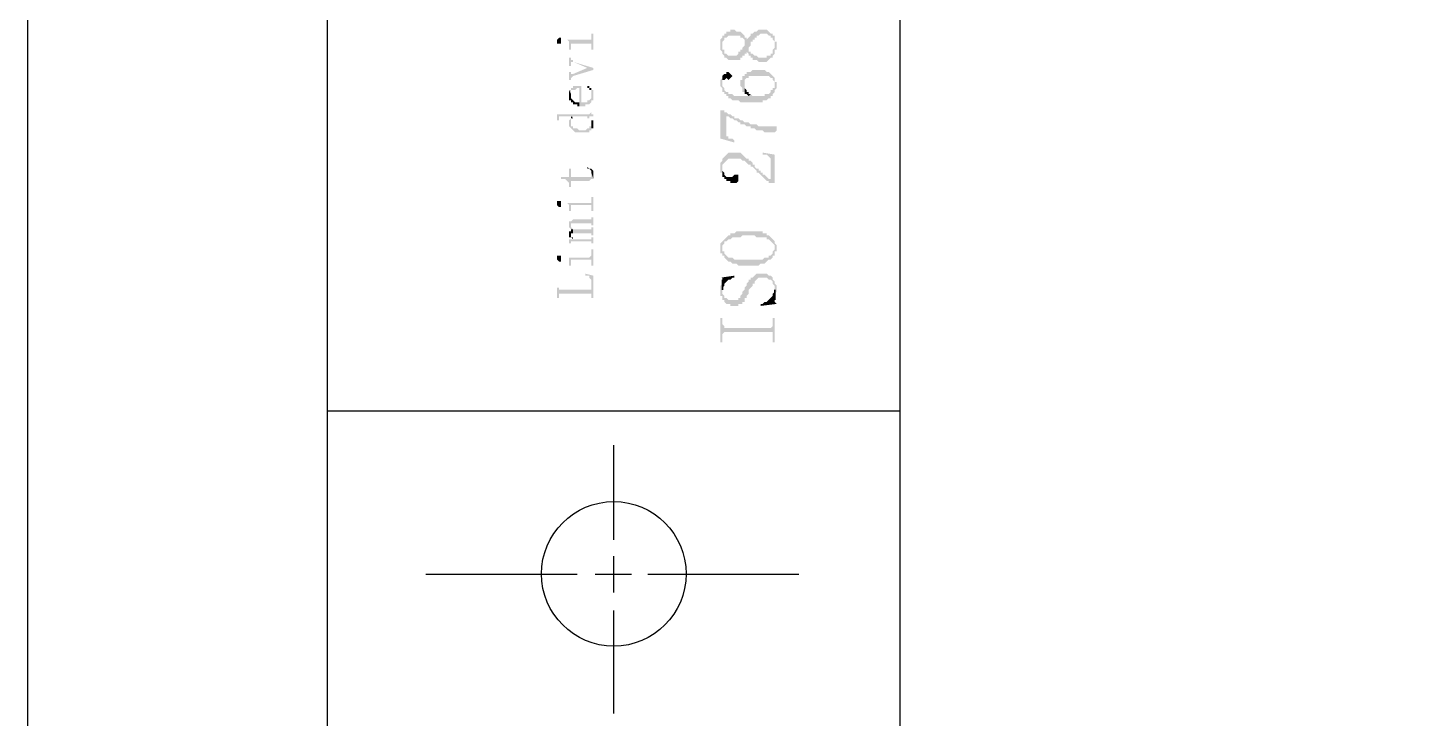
# Model space of a CAD drawing. Header units: millimetres. Extents: x 1186 to 2336, y 1181 to 1549.
# Drawn here: x 1915.52 to 1946.36, y 1437.22 to 1452.67 of the extents above; entities that cross this region are included whole.
import ezdxf

# ---------------------------------------------------------------- set-up
doc = ezdxf.new("R2010")
doc.units = ezdxf.units.MM

msp = doc.modelspace()

# ---------------------------------------------------------------- hatches: boundary and pattern name
at = {"transparency": 33554559}
for points in [[(1927.37021, 1452.35823), (1927.37021, 1452.3131), (1927.46047, 1452.3131), (1927.46047, 1452.35823), (1927.46047, 1452.40336), (1927.46047, 1452.44849), (1927.41534, 1452.44849), (1927.37021, 1452.40336), (1927.37021, 1452.40336)], [(1927.59587, 1452.40336), (1927.59587, 1452.40336), (1927.641, 1452.35823), (1927.641, 1452.3131), (1927.641, 1452.26796), (1927.641, 1452.1777), (1927.68613, 1452.1777), (1927.68613, 1452.3131), (1928.13746, 1452.3131), (1928.13746, 1452.1777), (1928.18259, 1452.1777), (1928.18259, 1452.53876), (1928.13746, 1452.53876), (1928.13746, 1452.44849), (1928.13746, 1452.40336), (1928.09232, 1452.40336)], [(1931.02592, 1452.26796), (1931.02592, 1452.1777), (1931.07105, 1452.13257), (1931.07105, 1452.08744), (1931.07105, 1452.08744), (1931.11618, 1452.0423), (1931.11618, 1451.99717), (1931.16131, 1451.99717), (1931.20644, 1451.95204), (1931.47724, 1451.95204), (1931.47724, 1451.99717), (1931.52237, 1451.99717), (1931.52237, 1452.0423), (1931.5675, 1452.0423), (1931.5675, 1452.08744), (1931.61263, 1452.08744), (1931.61263, 1452.13257), (1931.61263, 1452.13257), (1931.65777, 1452.08744), (1931.65777, 1452.22283), (1931.65777, 1452.22283), (1931.7029, 1452.26796), (1931.7029, 1452.35823), (1931.74803, 1452.35823), (1931.74803, 1452.40336), (1931.79316, 1452.40336), (1931.79316, 1452.44849), (1931.83829, 1452.44849), (1931.83829, 1452.49363), (1931.88343, 1452.49363), (1931.92856, 1452.53876), (1932.06396, 1452.53876), (1932.10909, 1452.49363), (1932.15422, 1452.49363), (1932.15422, 1452.44849), (1932.19935, 1452.44849), (1932.19935, 1452.40336), (1932.19935, 1452.40336), (1932.24448, 1452.35823), (1932.24448, 1452.08744), (1932.24448, 1452.1777), (1932.28962, 1452.1777), (1932.28962, 1452.35823), (1932.24448, 1452.35823), (1932.24448, 1452.49363), (1932.19935, 1452.49363), (1932.19935, 1452.53876), (1932.15422, 1452.53876), (1932.10909, 1452.58389), (1932.10909, 1452.58389), (1932.06396, 1452.62902), (1931.88343, 1452.62902), (1931.83829, 1452.58389), (1931.79316, 1452.58389), (1931.74803, 1452.53876), (1931.7029, 1452.53876), (1931.7029, 1452.49363), (1931.65777, 1452.44849), (1931.65777, 1452.44849), (1931.61263, 1452.40336), (1931.61263, 1452.44849), (1931.5675, 1452.35823), (1931.5675, 1452.3131), (1931.5675, 1452.26796), (1931.52237, 1452.22283), (1931.52237, 1452.1777), (1931.47724, 1452.1777), (1931.47724, 1452.13257), (1931.4321, 1452.13257), (1931.4321, 1452.08744), (1931.38697, 1452.0423), (1931.20644, 1452.0423), (1931.16131, 1452.08744), (1931.11618, 1452.08744), (1931.11618, 1452.1777), (1931.07105, 1452.1777), (1931.07105, 1452.44849), (1931.07105, 1452.44849), (1931.02592, 1452.40336), (1931.02592, 1452.3131)], [(1931.07105, 1452.44849), (1931.07105, 1452.26796), (1931.07105, 1452.35823), (1931.11618, 1452.40336), (1931.11618, 1452.44849), (1931.16131, 1452.44849), (1931.20644, 1452.49363), (1931.47724, 1452.49363), (1931.47724, 1452.44849), (1931.52237, 1452.44849), (1931.5675, 1452.40336), (1931.5675, 1452.35823), (1931.5675, 1452.35823), (1931.61263, 1452.44849), (1931.5675, 1452.44849), (1931.5675, 1452.49363), (1931.52237, 1452.53876), (1931.52237, 1452.53876), (1931.47724, 1452.58389), (1931.38697, 1452.58389), (1931.34184, 1452.62902), (1931.25158, 1452.62902), (1931.25158, 1452.58389), (1931.16131, 1452.58389), (1931.16131, 1452.53876), (1931.11618, 1452.53876), (1931.11618, 1452.49363), (1931.07105, 1452.49363)], [(1931.65777, 1452.08744), (1931.65777, 1452.0423), (1931.7029, 1452.0423), (1931.7029, 1451.99717), (1931.74803, 1451.99717), (1931.74803, 1451.95204), (1931.83829, 1451.95204), (1931.88343, 1451.90691), (1932.06396, 1451.90691), (1932.10909, 1451.95204), (1932.10909, 1451.95204), (1932.15422, 1451.99717), (1932.19935, 1451.99717), (1932.19935, 1452.0423), (1932.19935, 1452.0423), (1932.24448, 1452.08744), (1932.24448, 1452.26796), (1932.24448, 1452.22283), (1932.24448, 1452.22283), (1932.19935, 1452.1777), (1932.19935, 1452.08744), (1932.15422, 1452.08744), (1932.15422, 1452.0423), (1932.06396, 1452.0423), (1932.06396, 1451.99717), (1931.88343, 1451.99717), (1931.83829, 1452.0423), (1931.79316, 1452.0423), (1931.74803, 1452.08744), (1931.7029, 1452.08744), (1931.7029, 1452.13257), (1931.65777, 1452.13257), (1931.65777, 1452.1777)], [(1927.641, 1451.99717), (1927.641, 1451.81664), (1927.68613, 1451.81664), (1927.68613, 1451.86177), (1927.68613, 1451.90691), (1927.73127, 1451.90691), (1928.04719, 1451.77151), (1928.04719, 1451.77151), (1928.18259, 1451.72638), (1928.18259, 1451.77151), (1927.73127, 1451.90691), (1927.73127, 1451.95204), (1927.68613, 1451.95204), (1927.68613, 1451.99717), (1927.68613, 1451.99717)], [(1927.641, 1451.68125), (1927.641, 1451.50072), (1927.68613, 1451.50072), (1927.68613, 1451.54585), (1927.68613, 1451.54585), (1927.73127, 1451.59098), (1928.18259, 1451.72638), (1928.04719, 1451.77151), (1927.73127, 1451.63611), (1927.68613, 1451.63611), (1927.68613, 1451.68125), (1927.68613, 1451.68125)], [(1931.02592, 1451.45559), (1931.02592, 1451.36532), (1931.02592, 1451.36532), (1931.07105, 1451.32019), (1931.07105, 1451.22992), (1931.11618, 1451.22992), (1931.11618, 1451.18479), (1931.16131, 1451.18479), (1931.16131, 1451.13966), (1931.20644, 1451.13966), (1931.20644, 1451.09453), (1931.25158, 1451.09453), (1931.29671, 1451.0494), (1931.4321, 1451.0494), (1931.47724, 1451.00426), (1931.97369, 1451.00426), (1931.97369, 1451.0494), (1932.06396, 1451.0494), (1932.10909, 1451.09453), (1932.15422, 1451.09453), (1932.15422, 1451.13966), (1932.19935, 1451.13966), (1932.19935, 1451.18479), (1932.24448, 1451.22992), (1932.24448, 1451.41045), (1932.24448, 1451.32019), (1932.19935, 1451.32019), (1932.19935, 1451.27506), (1932.15422, 1451.27506), (1932.15422, 1451.22992), (1932.10909, 1451.18479), (1932.01882, 1451.18479), (1932.01882, 1451.13966), (1931.74803, 1451.13966), (1931.7029, 1451.18479), (1931.65777, 1451.13966), (1931.34184, 1451.13966), (1931.29671, 1451.18479), (1931.20644, 1451.18479), (1931.20644, 1451.22992), (1931.16131, 1451.22992), (1931.11618, 1451.27506), (1931.11618, 1451.32019), (1931.07105, 1451.36532), (1931.07105, 1451.41045), (1931.07105, 1451.59098), (1931.07105, 1451.54585), (1931.02592, 1451.50072), (1931.02592, 1451.50072)], [(1931.07105, 1451.59098), (1931.07105, 1451.41045), (1931.07105, 1451.50072), (1931.11618, 1451.50072), (1931.16131, 1451.54585), (1931.16131, 1451.54585), (1931.20644, 1451.50072), (1931.20644, 1451.50072), (1931.25158, 1451.54585), (1931.25158, 1451.54585), (1931.29671, 1451.59098), (1931.25158, 1451.63611), (1931.25158, 1451.63611), (1931.20644, 1451.68125), (1931.16131, 1451.68125), (1931.16131, 1451.63611), (1931.11618, 1451.63611)], [(1931.47724, 1451.41045), (1931.47724, 1451.36532), (1931.47724, 1451.36532), (1931.52237, 1451.32019), (1931.52237, 1451.22992), (1931.5675, 1451.22992), (1931.5675, 1451.45559), (1931.5675, 1451.50072), (1931.61263, 1451.54585), (1931.65777, 1451.54585), (1931.65777, 1451.59098), (1932.10909, 1451.59098), (1932.15422, 1451.54585), (1932.19935, 1451.54585), (1932.19935, 1451.50072), (1932.24448, 1451.45559), (1932.24448, 1451.41045), (1932.24448, 1451.22992), (1932.24448, 1451.27506), (1932.28962, 1451.32019), (1932.28962, 1451.36532), (1932.28962, 1451.45559), (1932.24448, 1451.45559), (1932.24448, 1451.54585), (1932.19935, 1451.59098), (1932.19935, 1451.59098), (1932.15422, 1451.63611), (1932.15422, 1451.63611), (1932.10909, 1451.68125), (1932.06396, 1451.68125), (1932.01882, 1451.72638), (1931.74803, 1451.72638), (1931.7029, 1451.68125), (1931.61263, 1451.68125), (1931.61263, 1451.63611), (1931.5675, 1451.63611), (1931.5675, 1451.59098), (1931.52237, 1451.59098), (1931.52237, 1451.50072), (1931.47724, 1451.50072), (1931.47724, 1451.45559)], [(1927.641, 1451.27506), (1927.68613, 1451.18479), (1927.68613, 1451.22992), (1927.68613, 1451.27506), (1927.7764, 1451.27506), (1927.82153, 1451.32019), (1927.86666, 1451.32019), (1927.86666, 1450.914), (1928.00206, 1450.914), (1928.00206, 1450.95913), (1928.09232, 1450.95913), (1928.13746, 1451.00426), (1928.13746, 1451.0494), (1928.18259, 1451.0494), (1928.18259, 1451.09453), (1928.18259, 1451.13966), (1928.18259, 1451.18479), (1928.18259, 1451.22992), (1928.18259, 1451.27506), (1928.13746, 1451.27506), (1928.13746, 1451.18479), (1928.13746, 1451.13966), (1928.13746, 1451.09453), (1928.13746, 1451.09453), (1928.09232, 1451.0494), (1928.04719, 1451.0494), (1928.04719, 1451.00426), (1927.9118, 1451.00426), (1927.9118, 1451.36532), (1927.73127, 1451.36532), (1927.73127, 1451.32019), (1927.68613, 1451.32019), (1927.68613, 1451.27506), (1927.68613, 1451.27506)], [(1927.641, 1451.13966), (1927.641, 1451.09453), (1927.641, 1451.0494), (1927.68613, 1451.0494), (1927.68613, 1451.00426), (1927.73127, 1451.00426), (1927.73127, 1450.95913), (1927.82153, 1450.95913), (1927.82153, 1450.914), (1927.86666, 1450.914), (1927.86666, 1451.00426), (1927.7764, 1451.00426), (1927.73127, 1451.0494), (1927.73127, 1451.0494), (1927.68613, 1451.09453), (1927.68613, 1451.18479), (1927.641, 1451.27506), (1927.641, 1451.22992), (1927.641, 1451.18479)], [(1928.04719, 1451.36532), (1928.04719, 1451.32019), (1928.09232, 1451.32019), (1928.09232, 1451.27506), (1928.13746, 1451.27506), (1928.13746, 1451.22992), (1928.13746, 1451.18479), (1928.13746, 1451.32019), (1928.09232, 1451.32019), (1928.09232, 1451.36532)], [(1931.5675, 1451.22992), (1931.5675, 1451.18479), (1931.61263, 1451.18479), (1931.65777, 1451.13966), (1931.65777, 1451.13966), (1931.7029, 1451.18479), (1931.65777, 1451.18479), (1931.65777, 1451.22992), (1931.61263, 1451.22992), (1931.61263, 1451.27506), (1931.61263, 1451.27506), (1931.5675, 1451.32019), (1931.5675, 1451.41045)], [(1927.32508, 1450.73347), (1927.37021, 1450.73347), (1927.37021, 1450.68834), (1927.37021, 1450.59807), (1927.41534, 1450.59807), (1927.41534, 1450.64321), (1927.41534, 1450.68834), (1927.68613, 1450.68834), (1927.73127, 1450.64321), (1927.73127, 1450.68834), (1928.04719, 1450.68834), (1928.04719, 1450.64321), (1928.09232, 1450.64321), (1928.09232, 1450.68834), (1928.18259, 1450.68834), (1928.18259, 1450.73347), (1928.13746, 1450.73347), (1928.13746, 1450.7786), (1928.13746, 1450.82373), (1928.13746, 1450.7786), (1928.13746, 1450.7786), (1928.09232, 1450.73347), (1928.09232, 1450.73347)], [(1927.641, 1450.55294), (1927.641, 1450.50781), (1927.641, 1450.46268), (1927.641, 1450.46268), (1927.68613, 1450.41755), (1927.68613, 1450.41755), (1927.73127, 1450.37241), (1927.73127, 1450.37241), (1927.7764, 1450.32728), (1928.09232, 1450.32728), (1928.09232, 1450.37241), (1928.13746, 1450.37241), (1928.13746, 1450.55294), (1928.13746, 1450.50781), (1928.13746, 1450.46268), (1928.09232, 1450.46268), (1928.09232, 1450.41755), (1928.04719, 1450.41755), (1928.00206, 1450.37241), (1927.86666, 1450.37241), (1927.82153, 1450.41755), (1927.73127, 1450.41755), (1927.73127, 1450.46268), (1927.68613, 1450.46268), (1927.68613, 1450.50781), (1927.68613, 1450.64321), (1927.641, 1450.59807)], [(1927.68613, 1450.64321), (1927.68613, 1450.55294), (1927.68613, 1450.59807), (1927.68613, 1450.64321), (1927.73127, 1450.64321), (1927.68613, 1450.68834)], [(1928.09232, 1450.64321), (1928.13746, 1450.64321), (1928.13746, 1450.59807), (1928.13746, 1450.55294), (1928.13746, 1450.41755), (1928.18259, 1450.41755), (1928.18259, 1450.46268), (1928.18259, 1450.50781), (1928.18259, 1450.55294), (1928.18259, 1450.59807), (1928.13746, 1450.59807), (1928.13746, 1450.64321), (1928.09232, 1450.64321), (1928.09232, 1450.68834)], [(1931.02592, 1450.82373), (1931.02592, 1450.19188), (1931.34184, 1450.10162), (1931.34184, 1450.14675), (1931.34184, 1450.14675), (1931.29671, 1450.19188), (1931.20644, 1450.19188), (1931.20644, 1450.23702), (1931.16131, 1450.23702), (1931.16131, 1450.68834), (1931.11618, 1450.7786), (1931.11618, 1450.82373)], [(1931.11618, 1450.7786), (1931.16131, 1450.68834), (1931.20644, 1450.68834), (1931.25158, 1450.64321), (1931.29671, 1450.64321), (1931.34184, 1450.59807), (1931.38697, 1450.59807), (1931.4321, 1450.55294), (1931.47724, 1450.55294), (1931.47724, 1450.50781), (1931.5675, 1450.50781), (1931.61263, 1450.46268), (1931.7029, 1450.46268), (1931.7029, 1450.41755), (1931.79316, 1450.41755), (1931.83829, 1450.37241), (1931.97369, 1450.37241), (1932.01882, 1450.32728), (1932.24448, 1450.32728), (1932.28962, 1450.37241), (1932.28962, 1450.46268), (1931.88343, 1450.46268), (1931.83829, 1450.50781), (1931.7029, 1450.50781), (1931.65777, 1450.55294), (1931.5675, 1450.55294), (1931.52237, 1450.59807), (1931.47724, 1450.59807), (1931.4321, 1450.64321), (1931.34184, 1450.64321), (1931.34184, 1450.68834), (1931.29671, 1450.68834), (1931.25158, 1450.73347), (1931.20644, 1450.73347), (1931.16131, 1450.7786)], [(1931.02592, 1449.56003), (1931.02592, 1449.42464), (1931.07105, 1449.42464), (1931.07105, 1449.37951), (1931.07105, 1449.56003), (1931.07105, 1449.60517), (1931.11618, 1449.6503), (1931.11618, 1449.6503), (1931.16131, 1449.69543), (1931.16131, 1449.69543), (1931.20644, 1449.74056), (1931.47724, 1449.74056), (1931.52237, 1449.69543), (1931.5675, 1449.69543), (1931.61263, 1449.6503), (1931.61263, 1449.6503), (1931.65777, 1449.60517), (1931.7029, 1449.60517), (1931.7029, 1449.56003), (1931.74803, 1449.56003), (1931.79316, 1449.5149), (1931.79316, 1449.5149), (1931.83829, 1449.46977), (1931.83829, 1449.42464), (1931.88343, 1449.42464), (1931.92856, 1449.37951), (1931.92856, 1449.37951), (1931.97369, 1449.33437), (1931.97369, 1449.33437), (1932.01882, 1449.28924), (1932.01882, 1449.28924), (1932.06396, 1449.24411), (1932.10909, 1449.24411), (1932.10909, 1449.19898), (1932.15422, 1449.19898), (1932.15422, 1449.28924), (1932.10909, 1449.28924), (1932.06396, 1449.33437), (1932.01882, 1449.37951), (1931.97369, 1449.37951), (1931.97369, 1449.42464), (1931.92856, 1449.42464), (1931.92856, 1449.46977), (1931.88343, 1449.46977), (1931.88343, 1449.5149), (1931.83829, 1449.5149), (1931.79316, 1449.56003), (1931.79316, 1449.60517), (1931.74803, 1449.60517), (1931.74803, 1449.6503), (1931.7029, 1449.69543), (1931.65777, 1449.69543), (1931.65777, 1449.74056), (1931.61263, 1449.74056), (1931.5675, 1449.78569), (1931.5675, 1449.78569), (1931.52237, 1449.83083), (1931.52237, 1449.83083), (1931.47724, 1449.87596), (1931.20644, 1449.87596), (1931.16131, 1449.83083), (1931.16131, 1449.83083), (1931.11618, 1449.78569), (1931.11618, 1449.78569), (1931.07105, 1449.74056), (1931.07105, 1449.69543), (1931.02592, 1449.6503), (1931.02592, 1449.60517), (1931.02592, 1449.60517)], [(1931.97369, 1449.87596), (1931.97369, 1449.83083), (1932.06396, 1449.83083), (1932.10909, 1449.78569), (1932.10909, 1449.78569), (1932.15422, 1449.74056), (1932.15422, 1449.19898), (1932.24448, 1449.19898), (1932.24448, 1449.83083)], [(1927.46047, 1449.33437), (1927.46047, 1449.28924), (1927.55074, 1449.28924), (1927.59587, 1449.24411), (1927.59587, 1449.24411), (1927.641, 1449.19898), (1927.641, 1449.15384), (1927.641, 1449.10871), (1927.68613, 1449.10871), (1927.68613, 1449.24411), (1928.09232, 1449.24411), (1928.13746, 1449.28924), (1928.18259, 1449.28924), (1928.13746, 1449.42464), (1928.13746, 1449.37951), (1928.13746, 1449.33437), (1927.68613, 1449.33437), (1927.68613, 1449.5149), (1927.641, 1449.5149), (1927.641, 1449.33437)], [(1928.04719, 1449.5149), (1928.09232, 1449.5149), (1928.13746, 1449.46977), (1928.13746, 1449.42464), (1928.13746, 1449.42464), (1928.18259, 1449.28924), (1928.18259, 1449.33437), (1928.18259, 1449.37951), (1928.18259, 1449.42464), (1928.18259, 1449.46977), (1928.18259, 1449.46977), (1928.13746, 1449.5149), (1928.09232, 1449.5149), (1928.04719, 1449.56003), (1928.04719, 1449.56003)], [(1931.07105, 1449.37951), (1931.07105, 1449.33437), (1931.11618, 1449.33437), (1931.11618, 1449.28924), (1931.16131, 1449.28924), (1931.16131, 1449.24411), (1931.25158, 1449.24411), (1931.25158, 1449.19898), (1931.38697, 1449.19898), (1931.4321, 1449.24411), (1931.4321, 1449.33437), (1931.4321, 1449.37951), (1931.34184, 1449.37951), (1931.29671, 1449.33437), (1931.16131, 1449.33437), (1931.11618, 1449.37951), (1931.11618, 1449.42464), (1931.07105, 1449.46977), (1931.07105, 1449.5149)], [(1927.37021, 1448.74765), (1927.37021, 1448.70252), (1927.37021, 1448.70252), (1927.41534, 1448.65739), (1927.46047, 1448.65739), (1927.46047, 1448.70252), (1927.46047, 1448.74765), (1927.46047, 1448.79279), (1927.37021, 1448.79279)], [(1927.59587, 1448.74765), (1927.59587, 1448.74765), (1927.641, 1448.70252), (1927.641, 1448.65739), (1927.641, 1448.61226), (1927.641, 1448.56713), (1927.68613, 1448.56713), (1927.68613, 1448.65739), (1927.68613, 1448.70252), (1928.13746, 1448.70252), (1928.13746, 1448.65739), (1928.13746, 1448.56713), (1928.18259, 1448.56713), (1928.18259, 1448.88305), (1928.13746, 1448.88305), (1928.13746, 1448.79279), (1928.13746, 1448.74765), (1928.09232, 1448.74765)], [(1927.68613, 1448.34147), (1927.68613, 1448.2512), (1927.68613, 1448.29633), (1928.13746, 1448.29633), (1928.13746, 1448.2512), (1928.18259, 1448.2512), (1928.18259, 1448.43173), (1928.13746, 1448.43173), (1928.13746, 1448.3866), (1927.73127, 1448.3866)], [(1927.641, 1448.2512), (1927.641, 1448.20607), (1927.641, 1448.20607), (1927.68613, 1448.16094), (1927.73127, 1448.16094), (1927.73127, 1448.07067), (1928.13746, 1448.07067), (1928.13746, 1448.02554), (1928.18259, 1448.02554), (1928.18259, 1448.20607), (1928.13746, 1448.20607), (1928.13746, 1448.16094), (1927.73127, 1448.16094), (1927.68613, 1448.20607), (1927.68613, 1448.2512), (1927.68613, 1448.34147), (1927.641, 1448.34147), (1927.641, 1448.29633)], [(1927.641, 1448.07067), (1927.641, 1448.02554), (1927.641, 1447.98041), (1927.68613, 1447.98041), (1927.68613, 1448.07067), (1927.73127, 1448.07067), (1927.73127, 1448.16094), (1927.68613, 1448.16094), (1927.68613, 1448.1158), (1927.641, 1448.1158)], [(1931.07105, 1447.89014), (1931.07105, 1447.75475), (1931.07105, 1447.79988), (1931.07105, 1447.79988), (1931.11618, 1447.84501), (1931.11618, 1447.89014), (1931.16131, 1447.89014), (1931.20644, 1447.93528), (1931.25158, 1447.93528), (1931.29671, 1447.98041), (1931.47724, 1447.98041), (1931.52237, 1448.02554), (1931.79316, 1448.02554), (1931.83829, 1447.98041), (1932.06396, 1447.98041), (1932.06396, 1447.93528), (1932.10909, 1447.93528), (1932.15422, 1447.89014), (1932.15422, 1447.89014), (1932.19935, 1447.84501), (1932.19935, 1447.84501), (1932.24448, 1447.79988), (1932.24448, 1447.75475), (1932.24448, 1447.89014), (1932.19935, 1447.93528), (1932.19935, 1447.93528), (1932.15422, 1447.98041), (1932.15422, 1447.98041), (1932.10909, 1448.02554), (1932.06396, 1448.02554), (1932.06396, 1448.07067), (1931.97369, 1448.07067), (1931.97369, 1448.1158), (1931.38697, 1448.1158), (1931.34184, 1448.07067), (1931.25158, 1448.07067), (1931.25158, 1448.02554), (1931.20644, 1448.02554), (1931.16131, 1447.98041), (1931.16131, 1447.98041), (1931.11618, 1447.93528), (1931.11618, 1447.93528)], [(1927.641, 1447.93528), (1927.641, 1447.89014), (1927.641, 1447.84501), (1927.68613, 1447.84501), (1927.68613, 1447.89014), (1928.13746, 1447.89014), (1928.13746, 1447.84501), (1928.18259, 1447.84501), (1928.18259, 1447.98041), (1928.13746, 1447.98041), (1928.13746, 1447.93528), (1927.73127, 1447.93528), (1927.73127, 1447.98041), (1927.73127, 1447.93528)], [(1927.68613, 1447.98041), (1927.68613, 1447.98041), (1927.73127, 1447.93528), (1927.73127, 1447.98041), (1927.68613, 1447.98041), (1927.68613, 1448.02554), (1927.68613, 1448.02554)], [(1931.02592, 1447.75475), (1931.02592, 1447.61935), (1931.07105, 1447.61935), (1931.07105, 1447.57422), (1931.11618, 1447.57422), (1931.11618, 1447.52909), (1931.16131, 1447.48395), (1931.16131, 1447.48395), (1931.20644, 1447.43882), (1931.25158, 1447.43882), (1931.29671, 1447.39369), (1931.38697, 1447.39369), (1931.4321, 1447.34856), (1931.88343, 1447.34856), (1931.92856, 1447.39369), (1932.01882, 1447.39369), (1932.06396, 1447.43882), (1932.06396, 1447.43882), (1932.10909, 1447.48395), (1932.15422, 1447.48395), (1932.19935, 1447.52909), (1932.19935, 1447.57422), (1932.24448, 1447.57422), (1932.24448, 1447.66448), (1932.28962, 1447.66448), (1932.28962, 1447.75475), (1932.28962, 1447.79988), (1932.24448, 1447.84501), (1932.24448, 1447.89014), (1932.24448, 1447.75475), (1932.24448, 1447.70961), (1932.19935, 1447.66448), (1932.19935, 1447.61935), (1932.15422, 1447.57422), (1932.10909, 1447.57422), (1932.10909, 1447.52909), (1932.01882, 1447.52909), (1931.97369, 1447.48395), (1931.34184, 1447.48395), (1931.29671, 1447.52909), (1931.20644, 1447.52909), (1931.16131, 1447.57422), (1931.16131, 1447.57422), (1931.11618, 1447.61935), (1931.11618, 1447.66448), (1931.07105, 1447.66448), (1931.07105, 1447.89014), (1931.07105, 1447.89014), (1931.02592, 1447.84501)], [(1927.37021, 1447.52909), (1927.37021, 1447.48395), (1927.37021, 1447.48395), (1927.41534, 1447.43882), (1927.46047, 1447.43882), (1927.46047, 1447.48395), (1927.46047, 1447.52909), (1927.46047, 1447.57422), (1927.37021, 1447.57422)], [(1927.59587, 1447.52909), (1927.641, 1447.52909), (1927.641, 1447.48395), (1927.641, 1447.43882), (1927.641, 1447.39369), (1927.641, 1447.34856), (1927.68613, 1447.34856), (1927.68613, 1447.43882), (1927.68613, 1447.48395), (1928.13746, 1447.48395), (1928.13746, 1447.34856), (1928.18259, 1447.34856), (1928.18259, 1447.70961), (1928.13746, 1447.70961), (1928.13746, 1447.57422), (1928.13746, 1447.57422), (1928.09232, 1447.52909)], [(1928.00206, 1447.16803), (1928.00206, 1447.1229), (1928.09232, 1447.1229), (1928.09232, 1447.07776), (1928.09232, 1447.07776), (1928.13746, 1447.03263), (1928.13746, 1446.62644), (1928.18259, 1446.62644), (1928.18259, 1447.1229)], [(1931.02592, 1446.80697), (1931.02592, 1446.67157), (1931.07105, 1446.67157), (1931.07105, 1446.58131), (1931.11618, 1446.58131), (1931.11618, 1446.53618), (1931.11618, 1446.53618), (1931.16131, 1446.49105), (1931.25158, 1446.49105), (1931.25158, 1446.44591), (1931.4321, 1446.44591), (1931.4321, 1446.49105), (1931.52237, 1446.49105), (1931.52237, 1446.53618), (1931.5675, 1446.53618), (1931.5675, 1446.62644), (1931.61263, 1446.62644), (1931.61263, 1446.67157), (1931.65777, 1446.71671), (1931.65777, 1446.80697), (1931.7029, 1446.8521), (1931.7029, 1446.8521), (1931.74803, 1446.89724), (1931.74803, 1446.94237), (1931.79316, 1446.94237), (1931.79316, 1446.9875), (1931.79316, 1446.9875), (1931.83829, 1447.03263), (1931.83829, 1447.03263), (1931.88343, 1447.07776), (1932.06396, 1447.07776), (1932.10909, 1447.03263), (1932.15422, 1447.03263), (1932.19935, 1446.9875), (1932.19935, 1446.94237), (1932.24448, 1446.89724), (1932.24448, 1446.67157), (1932.24448, 1446.71671), (1932.28962, 1446.76184), (1932.28962, 1446.80697), (1932.28962, 1446.89724), (1932.24448, 1446.94237), (1932.24448, 1446.9875), (1932.24448, 1446.9875), (1932.19935, 1447.03263), (1932.19935, 1447.07776), (1932.19935, 1447.07776), (1932.15422, 1447.1229), (1932.10909, 1447.1229), (1932.06396, 1447.16803), (1931.83829, 1447.16803), (1931.79316, 1447.1229), (1931.79316, 1447.1229), (1931.74803, 1447.07776), (1931.7029, 1447.07776), (1931.7029, 1447.03263), (1931.65777, 1447.03263), (1931.65777, 1446.9875), (1931.61263, 1446.94237), (1931.61263, 1446.89724), (1931.5675, 1446.8521), (1931.5675, 1446.80697), (1931.52237, 1446.76184), (1931.52237, 1446.71671), (1931.47724, 1446.67157), (1931.47724, 1446.62644), (1931.4321, 1446.62644), (1931.4321, 1446.58131), (1931.20644, 1446.58131), (1931.16131, 1446.62644), (1931.11618, 1446.62644), (1931.11618, 1446.67157), (1931.11618, 1446.67157), (1931.07105, 1446.71671), (1931.07105, 1446.9875), (1931.07105, 1446.94237), (1931.02592, 1446.89724), (1931.02592, 1446.8521), (1931.02592, 1446.8521)], [(1931.02592, 1447.07776), (1931.07105, 1447.07776), (1931.07105, 1446.8521), (1931.11618, 1446.89724), (1931.11618, 1446.94237), (1931.11618, 1446.94237), (1931.16131, 1446.9875), (1931.16131, 1446.9875), (1931.20644, 1447.03263), (1931.25158, 1447.03263), (1931.29671, 1447.07776), (1931.34184, 1447.07776), (1931.34184, 1447.1229)], [(1927.37021, 1446.8521), (1927.37021, 1446.62644), (1927.41534, 1446.62644), (1927.41534, 1446.67157), (1927.41534, 1446.71671), (1928.13746, 1446.71671), (1928.13746, 1446.67157), (1928.13746, 1446.8521), (1928.13746, 1446.80697), (1927.41534, 1446.80697), (1927.41534, 1446.8521), (1927.41534, 1446.8521)], [(1931.92856, 1446.49105), (1931.92856, 1446.44591), (1932.28962, 1446.49105), (1932.24448, 1446.53618), (1932.24448, 1446.58131), (1932.24448, 1446.76184), (1932.19935, 1446.71671), (1932.19935, 1446.67157), (1932.19935, 1446.67157), (1932.15422, 1446.62644), (1932.15422, 1446.62644), (1932.10909, 1446.58131), (1932.10909, 1446.58131), (1932.06396, 1446.53618), (1932.01882, 1446.53618), (1931.97369, 1446.49105)], [(1931.02592, 1446.17512), (1931.02592, 1445.63354), (1931.07105, 1445.63354), (1931.07105, 1445.81406), (1931.11618, 1445.8592), (1932.19935, 1445.8592), (1932.19935, 1445.63354), (1932.24448, 1445.63354), (1932.24448, 1446.17512), (1932.19935, 1446.17512), (1932.19935, 1446.03972), (1932.19935, 1445.99459), (1932.19935, 1445.99459), (1932.15422, 1445.94946), (1931.11618, 1445.94946), (1931.11618, 1445.99459), (1931.11618, 1445.99459), (1931.07105, 1446.03972), (1931.07105, 1446.17512)]]:
    msp.add_hatch(color=256, dxfattribs=at).paths.add_polyline_path(points)

# ---------------------------------------------------------------- linework, layer by layer
msp.add_line((1922.22506, 1542.83599), (1922.22506, 1256.09504))
for points in [[(2335.5186, 1251.83599), (2335.5186, 1548.83599), (1915.5186, 1548.83599), (1915.5186, 1251.83599)], [(1931.07105, 1446.9875), (1931.07105, 1446.80697), (1931.07105, 1446.8521), (1931.07105, 1447.03263), (1931.07105, 1447.03263)], [(1932.24448, 1446.76184), (1932.24448, 1446.58131), (1932.24448, 1446.80697), (1932.24448, 1446.80697)]]:
    msp.add_lwpolyline(points, close=True)
for points in [[(1935.04268, 1542.83599), (1935.04268, 1256.09504)], [(1922.22514, 1444.09904), (1935.04268, 1444.09904)], [(1928.63391, 1443.33179), (1928.63391, 1441.21058)], [(1928.63391, 1440.84952), (1928.63391, 1440.03715)], [(1924.43662, 1440.44334), (1927.82153, 1440.44334)], [(1928.22772, 1440.44334), (1929.0401, 1440.44334)], [(1929.40116, 1440.44334), (1932.78607, 1440.44334)], [(1928.63391, 1439.63096), (1928.63391, 1437.32922)]]:
    msp.add_lwpolyline(points)
msp.add_circle((1928.64113, 1440.45064), 1.61756)

doc.saveas('drawing.dxf')
